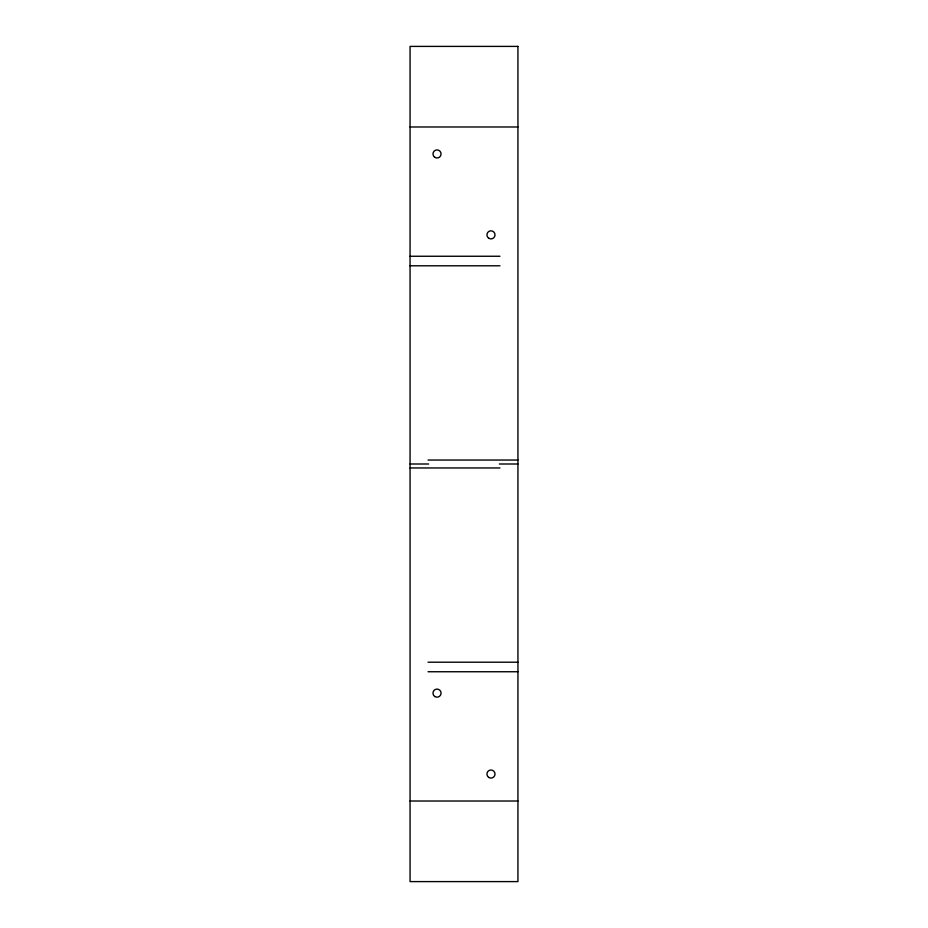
<?xml version="1.0" encoding="UTF-8"?>
<svg xmlns="http://www.w3.org/2000/svg" width="928" height="928" viewBox="0 0 928 928"><rect width="100%" height="100%" fill="white"/><g stroke="black" fill="none" stroke-linecap="round" stroke-linejoin="round"><path stroke-width="1.39" d="M410.06 126.985L517.94 126.985M410.06 256.256L499.96 256.256M410.06 265.791L499.96 265.791M428.04 460.044L517.94 460.044M410.06 464L428.608 464M499.392 464L517.94 464M410.06 467.956L499.96 467.956M428.04 662.209L517.94 662.209M428.04 671.744L517.94 671.744M410.06 801.015L517.94 801.015M517.94 46.4L410.06 46.4L410.06 881.6L517.94 881.6L517.94 46.4M488.778 238.264A4.048 4.048 0 0 0 495.007 235.074A4.048 4.048 0 0 0 489.126 231.269A4.048 4.048 0 0 0 488.778 238.264M434.826 157.342A4.048 4.048 0 0 0 441.067 154.164A4.048 4.048 0 0 0 435.186 150.348A4.048 4.048 0 0 0 434.826 157.342M434.826 696.534A4.048 4.048 0 0 0 441.067 693.344A4.048 4.048 0 0 0 435.186 689.527A4.048 4.048 0 0 0 434.826 696.534M488.778 777.444A4.048 4.048 0 0 0 495.007 774.254A4.048 4.048 0 0 0 489.126 770.449A4.048 4.048 0 0 0 488.778 777.444"/></g></svg>
